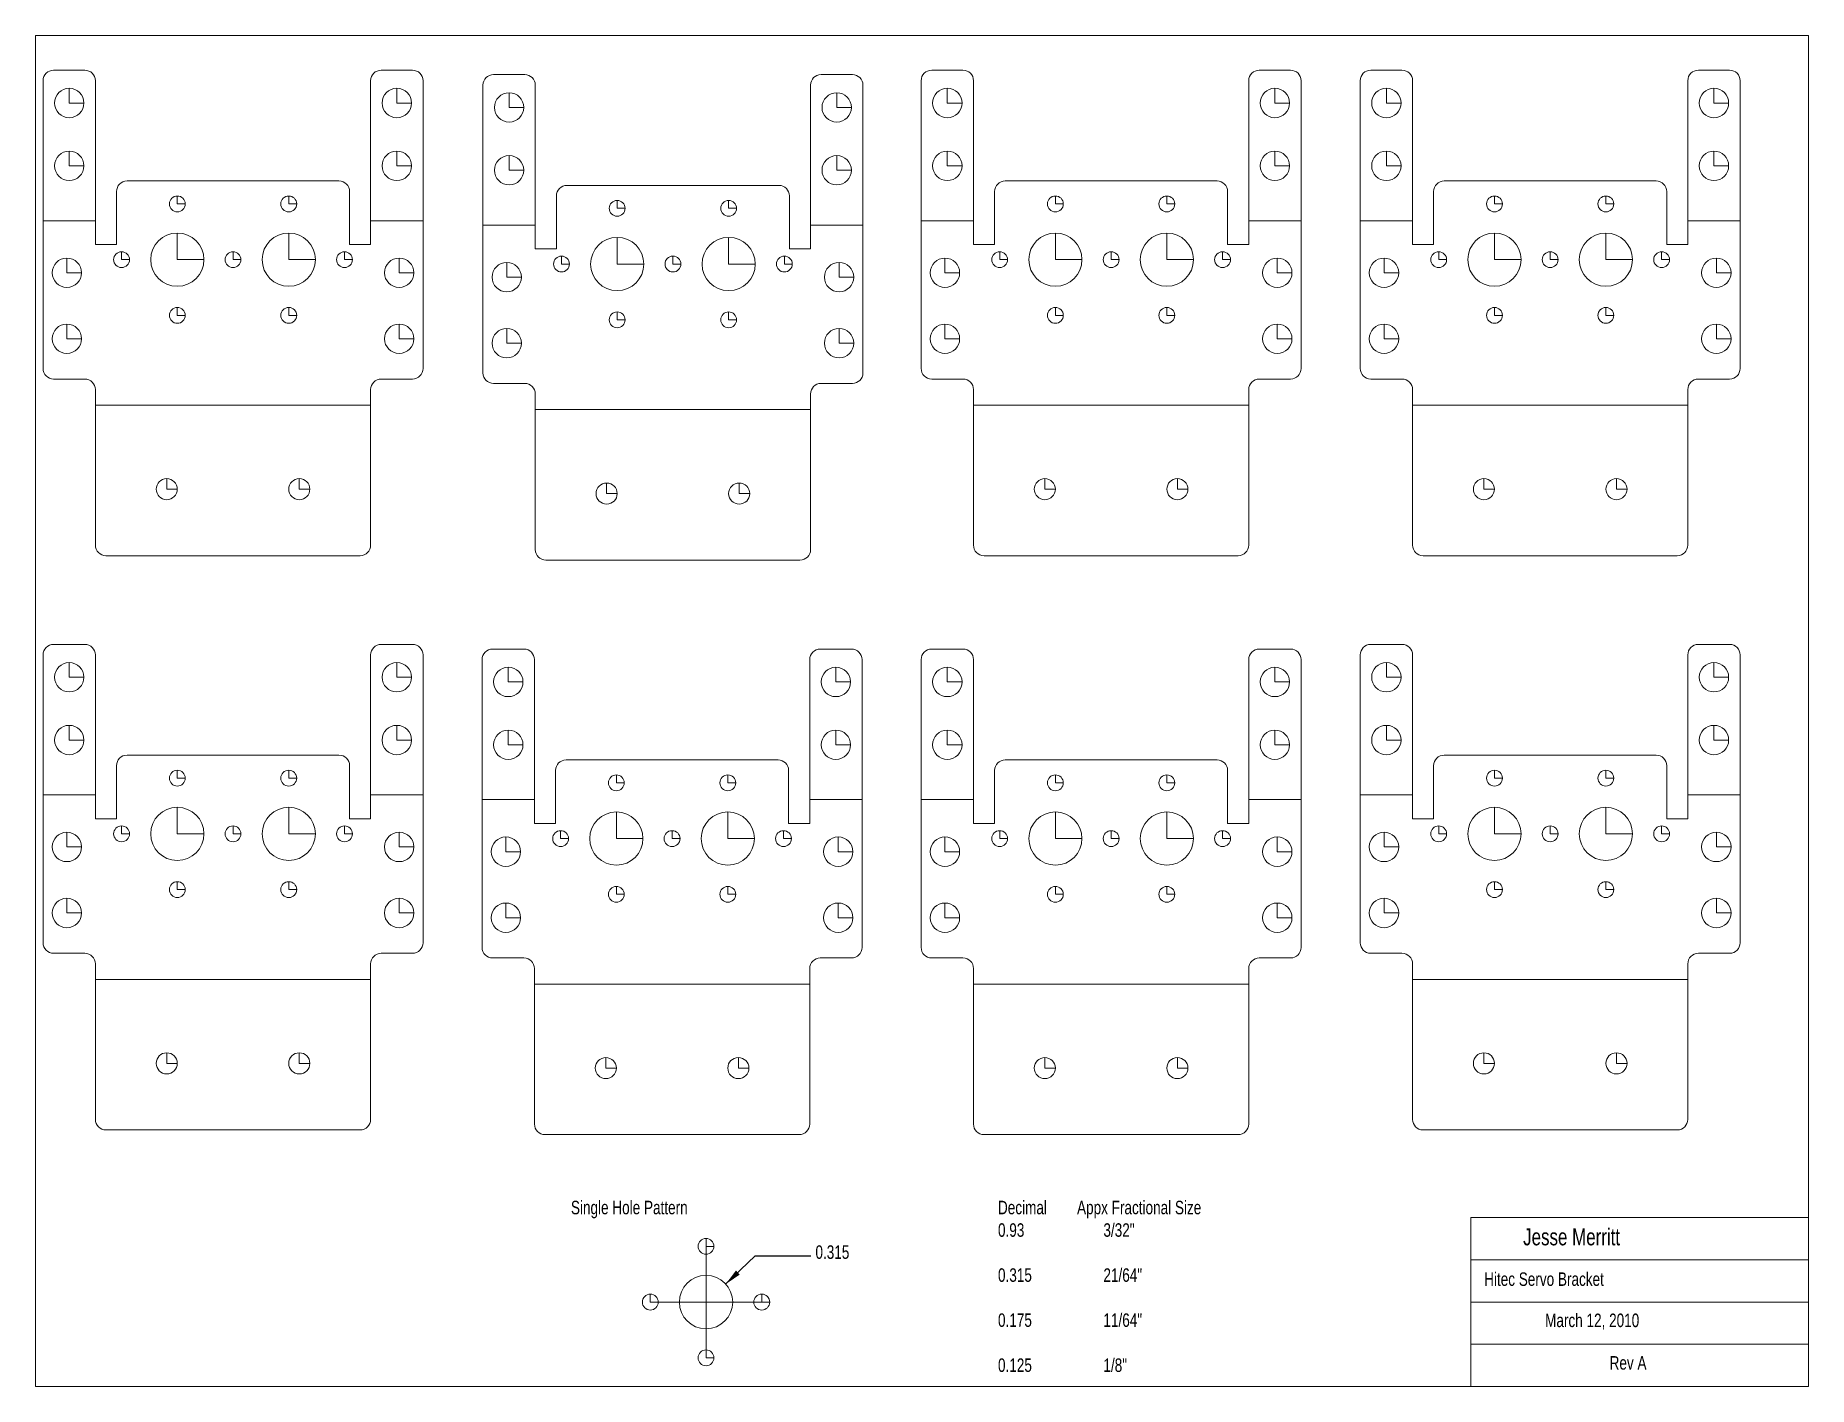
# Model space of a CAD drawing. Header units: inches. Extents: x 0 to 10.5, y 0 to 8.
import ezdxf

# ---------------------------------------------------------------- set-up
doc = ezdxf.new("R2010")
doc.units = ezdxf.units.IN
doc.layers.get('0').update_dxf_attribs({"linetype": 'CONTINUOUS', "lineweight": 0})
doc.styles.get("Standard").update_dxf_attribs({"font": 'txt', "width": 0.75})
doc.dimstyles.get("Standard").update_dxf_attribs({"dimtxt": 0.1, "dimasz": 0.1, "dimexe": 0.05, "dimexo": 0.025, "dimgap": 0.025, "dimtad": 1, "dimtxsty": 'Standard', "dimcen": 2.5, "dimadec": 0, "dimazin": 0, "dimtfac": 1, "dimtmove": 0, "dimatfit": 3, "dimfxl": 1, "dimarcsym": 0})

# ---------------------------------------------------------------- blocks, each defined once
blk = doc.blocks.new('Servo Bracket')
for p, q in [((-0.155, -0.697), (-0.155, 0.132)), ((-0.0925, 0.1945), (0.0925, 0.1945)), ((0.155, -0.697), (0.155, 0.132)), ((1.785, -0.697), (1.785, 0.132)), ((1.8475, 0.1945), (2.0325, 0.1945)), ((2.095, -0.697), (2.095, 0.132)), ((0, 0), (0, 0.087)), ((0, 0), (0.087, 0)), ((1.94, 0), (1.94, 0.087)), ((1.94, 0), (2.027, 0)), ((0, -0.372), (0, -0.285)), ((1.94, -0.372), (1.94, -0.285)), ((0, -0.372), (0.087, -0.372)), ((1.94, -0.372), (2.027, -0.372)), ((0.28, -0.838), (0.28, -0.524)), ((0.3425, -0.4615), (1.5975, -0.4615)), ((1.66, -0.838), (1.66, -0.524)), ((0.64, -0.5975), (0.64, -0.552)), ((0.64, -0.5975), (0.6855, -0.5975)), ((1.3, -0.5975), (1.3, -0.552)), ((1.3, -0.5975), (1.3455, -0.5975)), ((-0.155, -0.697), (0.155, -0.697)), ((-0.155, -1.572), (-0.155, -0.697)), ((0, -0.697), (0.141, -0.697)), ((0.155, -0.697), (0.155, -0.838)), ((2.095, -0.697), (1.785, -0.697)), ((1.785, -0.697), (1.785, -0.838)), ((2.095, -1.572), (2.095, -0.697)), ((0.155, -0.838), (0.28, -0.838)), ((0.64, -0.9275), (0.64, -0.77)), ((1.3, -0.9275), (1.3, -0.77)), ((1.785, -0.838), (1.66, -0.838)), ((-0.014, -1.005), (-0.014, -0.918)), ((0.31, -0.9275), (0.31, -0.882)), ((0.31, -0.9275), (0.3555, -0.9275)), ((0.64, -0.9275), (0.7975, -0.9275)), ((0.97, -0.9275), (0.97, -0.882)), ((0.97, -0.9275), (1.0155, -0.9275)), ((1.3, -0.9275), (1.4575, -0.9275)), ((1.63, -0.9275), (1.63, -0.882)), ((1.63, -0.9275), (1.6755, -0.9275)), ((1.63, -0.9275), (1.6755, -0.9275)), ((1.954, -1.005), (1.954, -0.918)), ((-0.155, -1.1657), (-0.155, -1.0247)), ((-0.014, -1.005), (0.073, -1.005)), ((1.954, -1.005), (2.041, -1.005)), ((0.64, -1.2575), (0.64, -1.212)), ((0.64, -1.2575), (0.6855, -1.2575)), ((1.3, -1.2575), (1.3, -1.212)), ((1.3, -1.2575), (1.3455, -1.2575)), ((-0.014, -1.396), (-0.014, -1.309)), ((1.954, -1.396), (1.954, -1.309)), ((-0.014, -1.396), (0.073, -1.396)), ((1.954, -1.396), (2.041, -1.396)), ((-0.0925, -1.6345), (0.0925, -1.6345)), ((1.8475, -1.6345), (2.0325, -1.6345)), ((0.155, -1.697), (0.155, -1.7895)), ((1.785, -1.697), (1.785, -1.7895)), ((0.97, -1.7895), (0.155, -1.7895)), ((0.155, -1.7895), (0.155, -2.618)), ((0.97, -1.7895), (1.785, -1.7895)), ((1.785, -1.7895), (1.785, -2.618)), ((0.5775, -2.2865), (0.5775, -2.224)), ((0.5775, -2.2865), (0.64, -2.2865)), ((1.3625, -2.2865), (1.3625, -2.224)), ((1.3625, -2.2865), (1.425, -2.2865)), ((0.2175, -2.6805), (1.7225, -2.6805))]:
    blk.add_line(p, q)
for centre, radius in [((0, 0), 0.087), ((1.94, 0), 0.087), ((0, -0.372), 0.087), ((1.94, -0.372), 0.087), ((0.64, -0.5975), 0.0469), ((1.3, -0.5975), 0.0469), ((0.64, -0.9275), 0.1575), ((1.3, -0.9275), 0.1575), ((-0.014, -1.005), 0.087), ((0.31, -0.9275), 0.0469), ((0.97, -0.9275), 0.0469), ((1.63, -0.9275), 0.0469), ((1.954, -1.005), 0.087), ((0.64, -1.2575), 0.0469), ((1.3, -1.2575), 0.0469), ((-0.014, -1.396), 0.087), ((1.954, -1.396), 0.087), ((0.5775, -2.2865), 0.0625), ((1.3625, -2.2865), 0.0625)]:
    blk.add_circle(centre, radius)
for centre, start, end in [((-0.0925, 0.132), 90, 180), ((0.0925, 0.132), 0, 90), ((1.8475, 0.132), 90, 180), ((2.0325, 0.132), 0, 90), ((0.3425, -0.524), 90, 180), ((1.5975, -0.524), 0, 90), ((-0.0925, -1.572), 180, 270), ((2.0325, -1.572), 270, 0), ((0.0925, -1.697), 0, 90), ((1.8475, -1.697), 90, 180), ((0.2175, -2.618), 180, 270), ((1.7225, -2.618), 270, 0)]:
    blk.add_arc(centre, 0.0625, start, end)

msp = doc.modelspace()

# ---------------------------------------------------------------- linework, layer by layer
for p, q in [((0, 0), (0, 8)), ((0, 8), (10.5, 8)), ((10.5, 0), (10.5, 8)), ((10.5, 1), (8.5, 1)), ((8.5, 1), (8.5, 0)), ((10.5, 0), (10.5, 1)), ((3.971, 0.83), (3.971, 0.875)), ((3.971, 0.5), (3.971, 0.83)), ((3.971, 0.83), (4.017, 0.83)), ((8.5, 0.75), (10.5, 0.75)), ((3.641, 0.5), (3.641, 0.545)), ((4.301, 0.5), (4.301, 0.545)), ((3.971, 0.5), (3.641, 0.5)), ((3.641, 0.5), (3.687, 0.5)), ((3.971, 0.5), (3.971, 0.17)), ((3.971, 0.5), (4.301, 0.5)), ((4.301, 0.5), (4.347, 0.5)), ((8.5, 0.5), (10.5, 0.5)), ((3.971, 0.17), (3.971, 0.215)), ((8.5, 0.25), (10.5, 0.25)), ((3.971, 0.17), (4.017, 0.17)), ((0, 0), (10.5, 0))]:
    msp.add_line(p, q)
for centre, radius in [((3.971, 0.83), 0.0469), ((3.971, 0.5), 0.158), ((3.641, 0.5), 0.0469), ((4.301, 0.5), 0.0469), ((3.971, 0.17), 0.0469)]:
    msp.add_circle(centre, radius)

# ---------------------------------------------------------------- block references
for p in [(0.2, 7.6), (5.4, 7.6), (8, 7.6), (2.805, 7.574), (0.2, 4.2), (2.8, 4.172), (5.4, 4.172), (8, 4.2)]:
    msp.add_blockref('Servo Bracket', p)

# ---------------------------------------------------------------- texts
at = {"width": 100, "attachment_point": 1}
for s, insert, char_height in [('Single\\~Hole\\~Pattern', (3.171, 1.1), 0.08), ('Decimal\\~\\~\\~\\~\\~\\~\\~\\~Appx\\~Fractional\\~Size\\P0.93\\~\\~\\~\\~\\~\\~\\~\\~\\~\\~\\~\\~\\~\\~\\~\\~\\~\\~\\~\\~\\~3/32"\\P\\P0.315\\~\\~\\~\\~\\~\\~\\~\\~\\~\\~\\~\\~\\~\\~\\~\\~\\~\\~\\~21/64"\\P\\P0.175\\~\\~\\~\\~\\~\\~\\~\\~\\~\\~\\~\\~\\~\\~\\~\\~\\~\\~\\~11/64"\\P\\P0.125\\~\\~\\~\\~\\~\\~\\~\\~\\~\\~\\~\\~\\~\\~\\~\\~\\~\\~\\~1/8"', (5.7, 1.1), 0.08), ('Jesse\\~Merritt', (8.81, 0.936), 0.1), ('0.315', (4.619, 0.836), 0.08), ('Hitec\\~Servo\\~Bracket', (8.579, 0.676), 0.08), ('March\\~12,\\~2010', (8.94, 0.432), 0.08), ('Rev\\~A', (9.322, 0.18), 0.08)]:
    msp.add_mtext(s, dxfattribs=dict(at, insert=insert, char_height=char_height))

# ---------------------------------------------------------------- leaders
msp.add_leader([(4.087, 0.606), (4.263, 0.773), (4.592, 0.773)], dimstyle='Standard')

doc.saveas('drawing.dxf')
